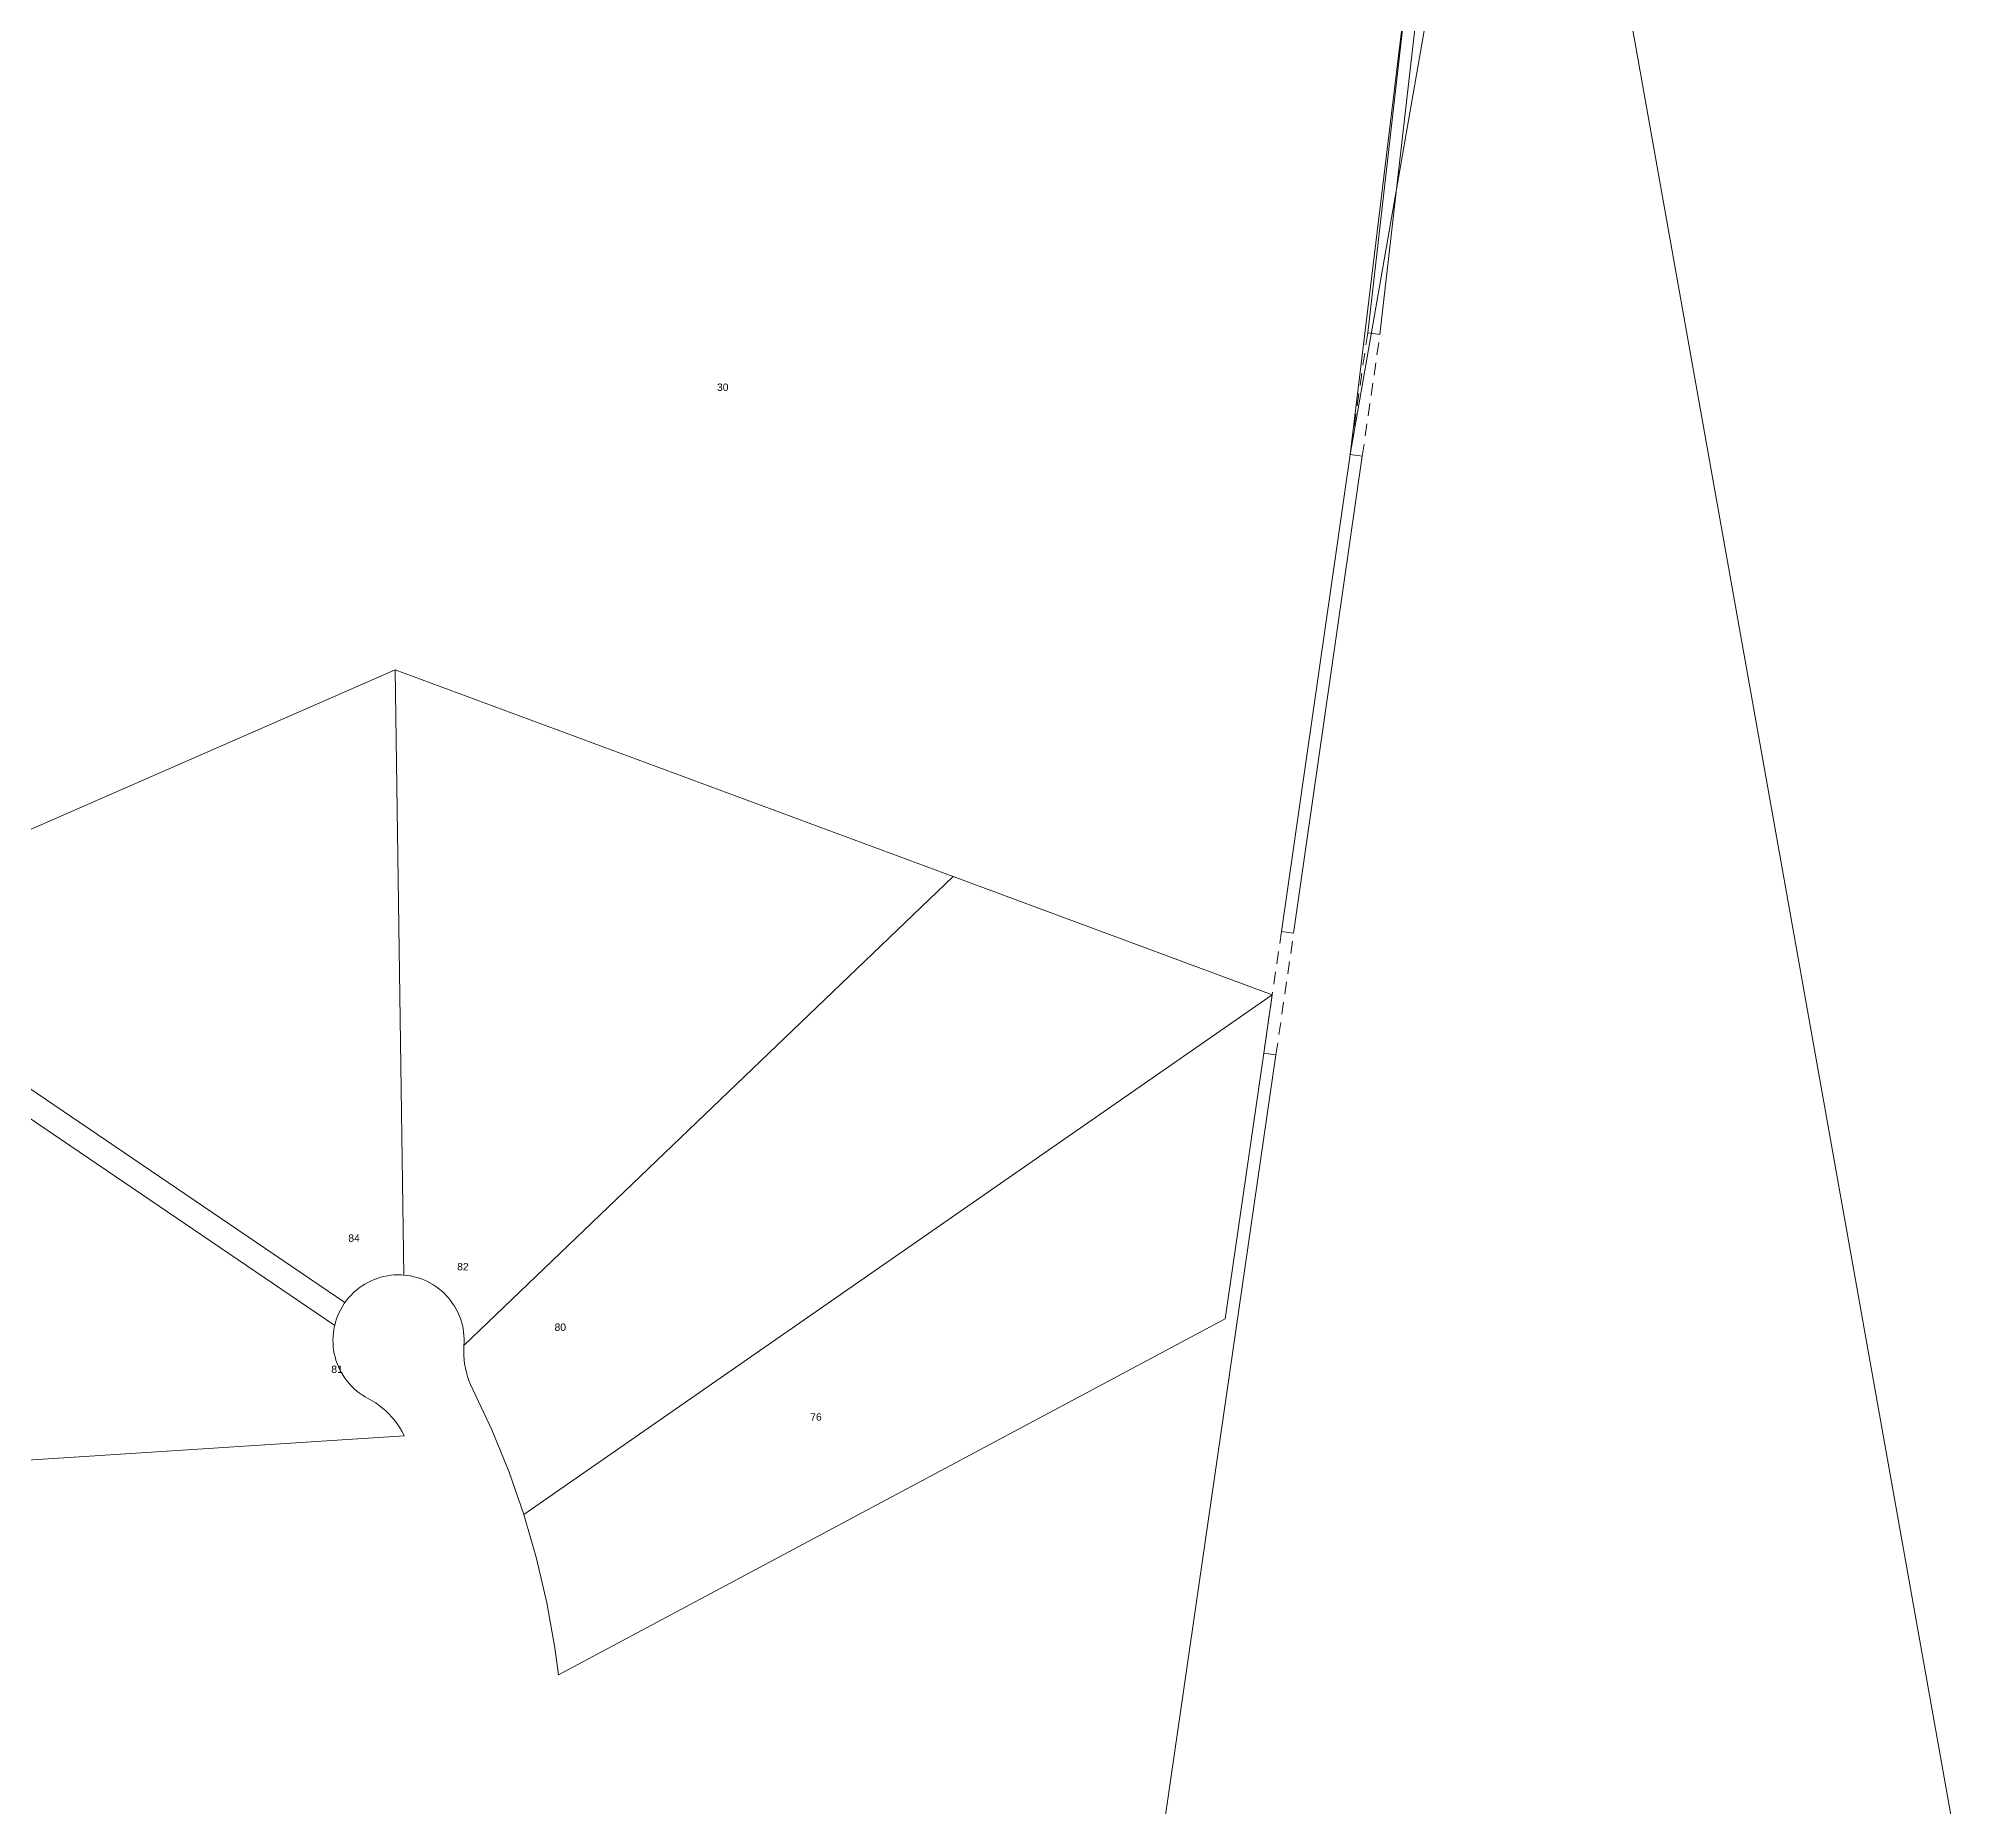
# Model space of a CAD drawing. Header units: metres. Extents: x 282960 to 285195, y 6134329 to 6136665.
# Drawn here: x 283894.5 to 284365.5, y 6135110.5 to 6135541.8 of the extents above; entities that cross this region are included whole.
import ezdxf

# ---------------------------------------------------------------- set-up
doc = ezdxf.new("R2010")
doc.units = ezdxf.units.M
doc.linetypes.add('Dash', pattern=[5, 3, -2])
doc.layers.add('Cadastre Easements_SP_EXT', color=9, linetype='Continuous', lineweight=5)
doc.layers.add('Cadastre Land Parcels_SP_EXT', color=9, linetype='Continuous', lineweight=5)
doc.styles.get("Standard").update_dxf_attribs({"font": 'arial.ttf'})

msp = doc.modelspace()

# ---------------------------------------------------------------- linework, layer by layer
at = {"layer": 'Cadastre Easements_SP_EXT', "linetype": 'Dash'}
for points in [[(284221.68, 6135469.66), (284218.7, 6135470.05), (284214.42, 6135440.35), (284217.39, 6135439.92), (284221.68, 6135469.66)], [(284200.64, 6135323.57), (284197.67, 6135324.01), (284195.42, 6135308.51), (284193.36, 6135294.31), (284196.33, 6135293.88), (284200.64, 6135323.57)]]:
    msp.add_lwpolyline(points, close=True, dxfattribs=at)
at = {"layer": 'Cadastre Land Parcels_SP_EXT', "linetype": 'Continuous'}
for points in [[(284959.51, 6134714.27), (284987.68, 6134927.17), (285010.43, 6135099.17), (285062.77, 6135494.78), (284536.49, 6135570), (284576.12, 6135853.31), (284285.82, 6135896.26), (284274.57, 6135813.82), (284257.73, 6135688.14), (284489.17, 6134388.82), (284490.22, 6134382.93), (284493.18, 6134382.56), (284875.83, 6134333.94), (284908.59, 6134329.35), (284959.51, 6134714.27)], [(284233.62, 6135574.06), (284230.99, 6135577.46), (284230.5, 6135573.19), (284218.7, 6135470.05), (284221.68, 6135469.66), (284233.62, 6135574.06)], [(284217.39, 6135439.92), (284214.42, 6135440.35), (284197.67, 6135324.01), (284200.64, 6135323.57), (284217.39, 6135439.92)], [(283835.76, 6135324.07), (283969.21, 6135233.43), (283969.7, 6135234.1), (283970.24, 6135234.75), (283970.81, 6135235.36), (283971.41, 6135235.95), (283972.04, 6135236.5), (283972.69, 6135237.02), (283973.38, 6135237.51), (283974.08, 6135237.95), (283974.81, 6135238.36), (283975.57, 6135238.74), (283976.33, 6135239.07), (283977.12, 6135239.36), (283977.92, 6135239.61), (283978.73, 6135239.82), (283979.56, 6135239.98), (283980.38, 6135240.1), (283981.22, 6135240.18), (283982.06, 6135240.21), (283982.89, 6135240.2), (283983.57, 6135240.17), (283981.49, 6135387.83), (283835.76, 6135324.07)], [(284117.58, 6135337.37), (283981.49, 6135387.83), (283983.57, 6135240.17), (283984.4, 6135240.08), (283985.23, 6135239.95), (283986.05, 6135239.77), (283986.86, 6135239.55), (283987.65, 6135239.29), (283988.43, 6135238.99), (283989.2, 6135238.65), (283989.95, 6135238.27), (283990.67, 6135237.85), (283991.37, 6135237.39), (283992.05, 6135236.9), (283992.7, 6135236.37), (283993.32, 6135235.81), (283993.91, 6135235.21), (283994.47, 6135234.59), (283995, 6135233.94), (283995.49, 6135233.26), (283995.95, 6135232.55), (283996.37, 6135231.83), (283996.74, 6135231.08), (283997.09, 6135230.31), (283997.38, 6135229.53), (283997.64, 6135228.73), (283997.86, 6135227.92), (283998.03, 6135227.11), (283998.16, 6135226.28), (283998.25, 6135225.44), (283998.29, 6135224.61), (283998.29, 6135223.77), (283998.25, 6135222.98), (284117.58, 6135337.37)], [(284195.42, 6135308.51), (284117.58, 6135337.37), (283998.25, 6135222.98), (283998.22, 6135222.63), (283998.19, 6135221.58), (283998.21, 6135220.53), (283998.28, 6135219.49), (283998.41, 6135218.45), (283998.6, 6135217.41), (283998.84, 6135216.39), (283999.13, 6135215.39), (283999.47, 6135214.4), (283999.86, 6135213.43), (284005.04, 6135202.38), (284009.24, 6135192.05), (284012.82, 6135181.75), (284195.42, 6135308.51)], [(284193.36, 6135294.31), (284195.42, 6135308.51), (284012.82, 6135181.75), (284015.93, 6135171.04), (284018.47, 6135160.18), (284020.45, 6135149.2), (284021.34, 6135142.66), (284183.96, 6135229.52), (284193.36, 6135294.31)]]:
    msp.add_lwpolyline(points, close=True, dxfattribs=at)
for points in [[(284489.17, 6134388.82), (284257.73, 6135688.14), (284214.42, 6135440.35), (284217.39, 6135439.92), (284200.64, 6135323.58), (284197.67, 6135324.01), (284214.42, 6135440.35), (284230.5, 6135573.19)], [(284233.62, 6135574.06), (284221.68, 6135469.66), (284218.7, 6135470.05), (284230.5, 6135573.19)], [(283848.22, 6135083.63), (283852.47, 6135126.89), (283845.23, 6135191.97), (283829.26, 6135321.23), (283966.71, 6135227.87), (283966.92, 6135228.68), (283967.18, 6135229.48), (283967.47, 6135230.26), (283967.81, 6135231.03), (283968.19, 6135231.78), (283968.6, 6135232.51), (283969.05, 6135233.21), (283969.2, 6135233.43), (283835.76, 6135324.07), (283981.49, 6135387.83), (284117.58, 6135337.37), (284195.42, 6135308.51), (284193.36, 6135294.31), (284196.33, 6135293.88), (284149.17, 6134968.88)], [(283845.22, 6135191.97), (283983.68, 6135200.98), (283983.57, 6135201.2), (283983.08, 6135202.12), (283982.54, 6135203.02), (283981.95, 6135203.89), (283981.32, 6135204.73), (283980.65, 6135205.53), (283979.93, 6135206.3), (283979.18, 6135207.02), (283978.39, 6135207.71), (283977.56, 6135208.36), (283976.71, 6135208.96), (283975.82, 6135209.51), (283974.17, 6135210.43), (283973.46, 6135210.87), (283972.77, 6135211.35), (283972.11, 6135211.87), (283971.48, 6135212.42), (283970.88, 6135213), (283970.3, 6135213.61), (283969.76, 6135214.26), (283969.26, 6135214.92), (283968.79, 6135215.62), (283968.36, 6135216.34), (283967.97, 6135217.08), (283967.61, 6135217.84), (283967.3, 6135218.61), (283967.03, 6135219.41), (283966.8, 6135220.21), (283966.61, 6135221.03), (283966.46, 6135221.85), (283966.36, 6135222.68), (283966.3, 6135223.52), (283966.29, 6135224.36), (283966.32, 6135225.2), (283966.39, 6135226.03), (283966.51, 6135226.86), (283966.67, 6135227.68), (283966.71, 6135227.87), (283829.26, 6135321.23)]]:
    msp.add_lwpolyline(points, dxfattribs=at)

# ---------------------------------------------------------------- texts
at = {"layer": 'Cadastre Land Parcels_SP_EXT'}
for s, p in [('30', (284059.98, 6135455.86)), ('84', (283970.04, 6135248.27)), ('82', (283996.6, 6135241.31)), ('80', (284020.35, 6135226.55)), ('81', (283965.89, 6135216.28)), ('76', (284082.72, 6135204.65))]:
    msp.add_text(s, height=1.8, dxfattribs=at).set_placement(p)

doc.saveas('drawing.dxf')
